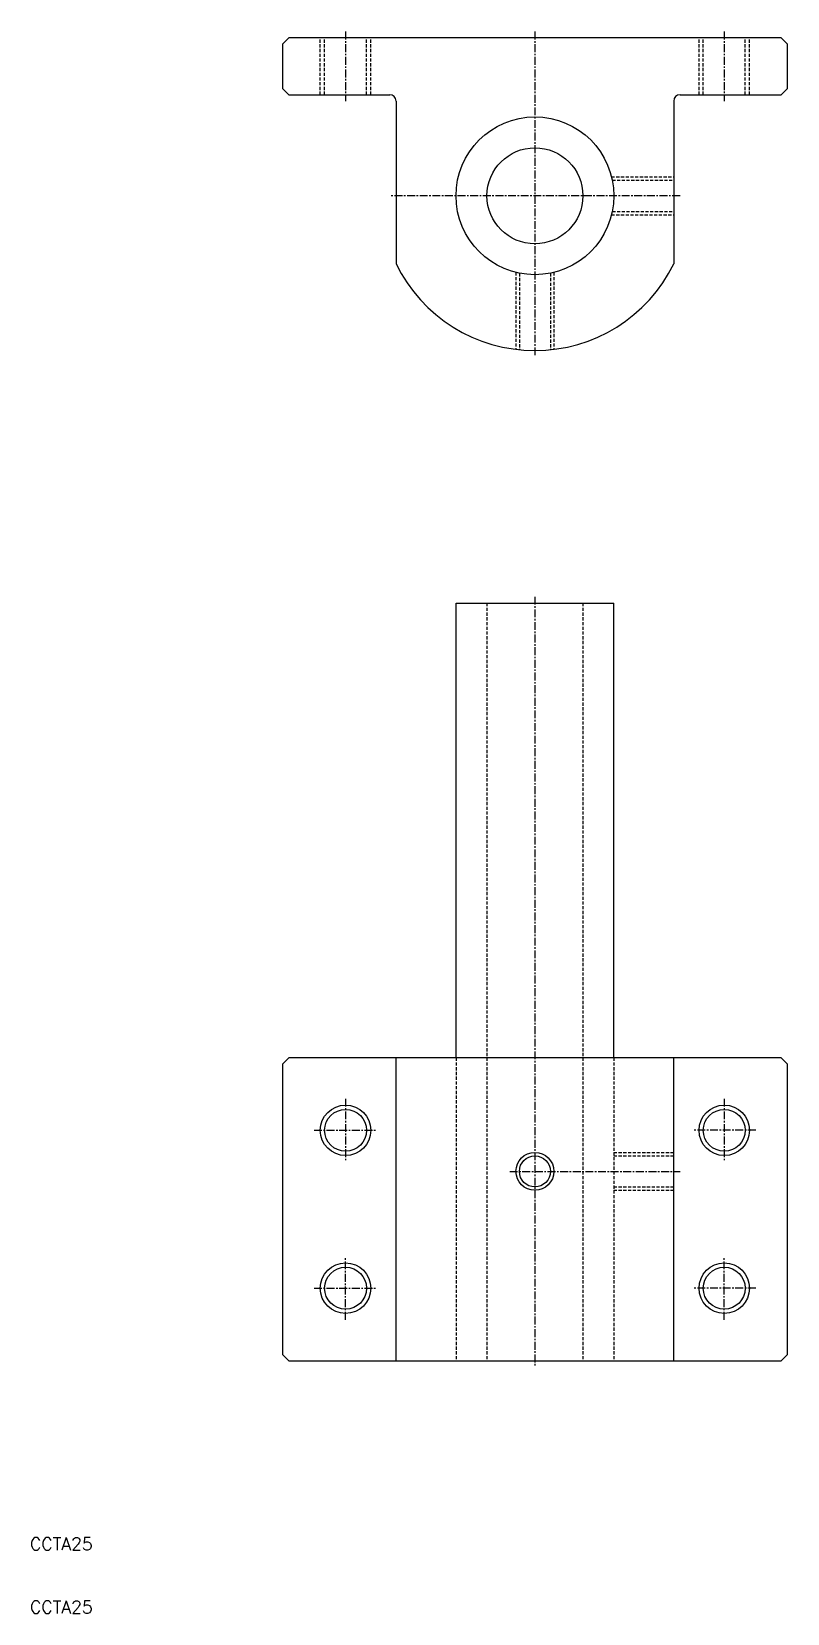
# Model space of a CAD drawing. Extents: x 10 to 130, y 10 to 261.
import ezdxf

# ---------------------------------------------------------------- set-up
doc = ezdxf.new("R2010")
doc.units = 0
doc.linetypes.add('CENTER', pattern=[2, 1.25, -0.25, 0.25, -0.25])
doc.linetypes.add('DASHED', pattern=[0.75, 0.5, -0.25])
doc.layers.get('0').update_dxf_attribs({"linetype": 'CONTINUOUS'})
doc.layers.add('CENTER', color=1, linetype='CENTER')
doc.styles.get("Standard").update_dxf_attribs({"font": 'txt.shx'})

msp = doc.modelspace()

# ---------------------------------------------------------------- linework, layer by layer
at = {"color": 7, "linetype": 'CONTINUOUS'}
for p, q in [((51, 259.5), (50, 258.5)), ((50, 258.5), (50, 251.5)), ((129, 259.5), (51, 259.5)), ((130, 258.5), (129, 259.5)), ((130, 251.5), (130, 258.5)), ((50, 251.5), (51, 250.5)), ((129, 250.5), (130, 251.5)), ((51, 250.5), (67, 250.5)), ((68, 249.5), (68, 223.72)), ((112, 249.5), (112, 223.72)), ((113, 250.5), (129, 250.5)), ((77.5, 98), (77.5, 170)), ((77.5, 170), (102.5, 170)), ((102.5, 98), (102.5, 170)), ((50, 97), (51, 98)), ((129, 98), (51, 98)), ((68, 50), (68, 98)), ((112, 50), (112, 98)), ((129, 98), (130, 97)), ((50, 97), (50, 51)), ((130, 51), (130, 97)), ((51, 50), (50, 51)), ((130, 51), (129, 50)), ((51, 50), (129, 50))]:
    msp.add_line(p, q, dxfattribs=at)
at = {"color": 3, "linetype": 'DASHED'}
for p, q in [((56, 250.5), (56, 259.5)), ((56.68, 250.5), (56.68, 259.5)), ((63.32, 250.5), (63.32, 259.5)), ((64, 250.5), (64, 259.5)), ((116, 250.5), (116, 259.5)), ((116.68, 250.5), (116.68, 259.5)), ((123.32, 250.5), (123.32, 259.5)), ((124, 250.5), (124, 259.5)), ((102.13, 237.5), (112, 237.5)), ((102.26, 236.96), (112, 236.96)), ((102.13, 231.5), (112, 231.5)), ((102.26, 232.04), (112, 232.04)), ((87, 222.37), (87, 210.18)), ((87.54, 222.24), (87.54, 210.12)), ((92.46, 222.24), (92.46, 210.12)), ((93, 222.37), (93, 210.18)), ((82.4, 170), (82.4, 50)), ((97.6, 170), (97.6, 50)), ((77.5, 98), (77.5, 50)), ((102.5, 98), (102.5, 50)), ((102.5, 83), (112, 83)), ((102.5, 82.46), (112, 82.46)), ((102.5, 77.54), (112, 77.54)), ((102.5, 77), (112, 77))]:
    msp.add_line(p, q, dxfattribs=at)
at = {"color": 7, "linetype": 'CONTINUOUS'}
for centre, radius in [((90, 234.5), 12.5), ((90, 234.5), 7.6), ((60, 86.5), 3.32), ((120, 86.5), 3.32), ((90, 80), 2.46), ((60, 61.5), 3.32), ((120, 61.5), 3.32)]:
    msp.add_circle(centre, radius, dxfattribs=at)
at = {"color": 3, "linetype": 'CONTINUOUS'}
for centre, radius in [((60, 86.5), 4), ((120, 86.5), 4), ((90, 80), 3), ((60, 61.5), 4), ((120, 61.5), 4)]:
    msp.add_circle(centre, radius, dxfattribs=at)
at = {"color": 7, "linetype": 'CONTINUOUS'}
for centre, radius, start, end in [((67, 249.5), 1, 0, 90), ((113, 249.5), 1, 90, 180), ((90, 234.5), 24.5, 206.1089, 333.8911)]:
    msp.add_arc(centre, radius, start, end, dxfattribs=at)
at = {"layer": 'CENTER', "color": 1, "linetype": 'CENTER'}
for p, q in [((60, 260.5), (60, 249.5)), ((90, 260.5), (90, 209)), ((120, 260.5), (120, 249.5)), ((113, 234.5), (67, 234.5)), ((90, 171), (90, 49)), ((60, 91.5), (60, 81.5)), ((120, 91.5), (120, 81.5)), ((55, 86.5), (65, 86.5)), ((125, 86.5), (115, 86.5)), ((86, 80), (113, 80)), ((60, 56.5), (60, 66.5)), ((120, 56.5), (120, 66.5)), ((55, 61.5), (65, 61.5)), ((125, 61.5), (115, 61.5))]:
    msp.add_line(p, q, dxfattribs=at)

# ---------------------------------------------------------------- texts
at = {"color": 7, "linetype": 'CONTINUOUS'}
for p in [(10, 20), (10, 10)]:
    msp.add_text('CCTA25', height=2, dxfattribs=at).set_placement(p)

doc.saveas('drawing.dxf')
